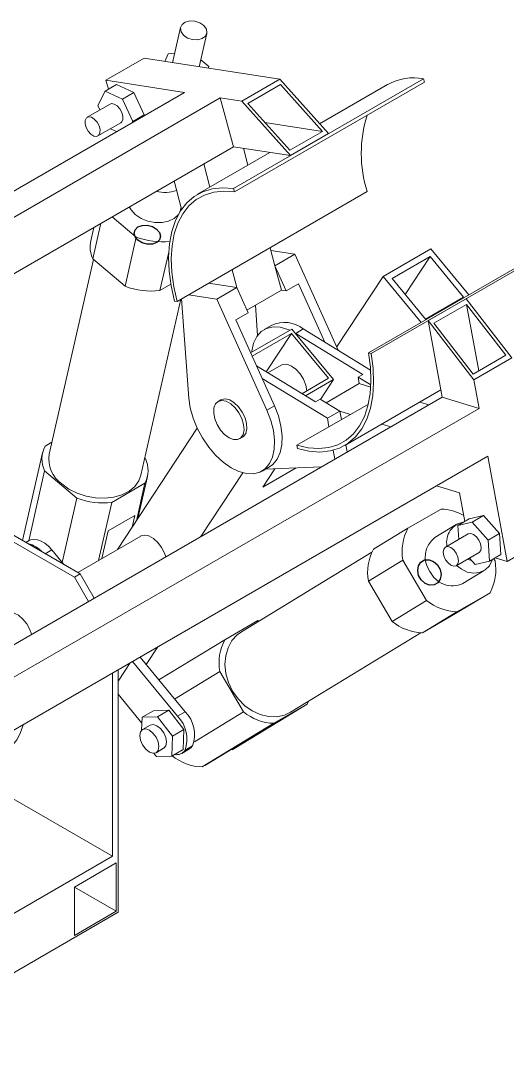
# Model space of a CAD drawing. Header units: millimetres. Extents: x 0 to 1189, y 0 to 841.
# Drawn here: x 873.63 to 891.71, y 655.35 to 694.2 of the extents above; entities that cross this region are included whole.
import ezdxf

# ---------------------------------------------------------------- set-up
doc = ezdxf.new("R2010")
doc.units = ezdxf.units.MM

msp = doc.modelspace()

# ---------------------------------------------------------------- linework, layer by layer
at = {"color": 7, "linetype": 'Continuous', "lineweight": 15}
for p, q in [((879.571, 693.955), (879.272, 692.644)), ((880.263, 692.49), (880.546, 693.733)), ((879.102, 692.976), (878.983, 692.689)), ((879.352, 692.992), (879.102, 692.976)), ((876.795, 691.992), (878.209, 692.808)), ((883.256, 692.027), (878.209, 692.808)), ((880.622, 692.496), (880.322, 692.749)), ((880.598, 692.438), (880.622, 692.496)), ((880.622, 692.496), (880.609, 692.437)), ((876.762, 691.59), (877.186, 691.835)), ((879.717, 691.54), (876.795, 691.992)), ((876.884, 691.66), (876.795, 691.992)), ((877.836, 691.537), (877.186, 691.835)), ((888.606, 692.048), (881.534, 687.966)), ((888.64, 691.921), (881.568, 687.839)), ((881.842, 691.211), (883.256, 692.027)), ((883.284, 691.828), (882.068, 691.126)), ((885.07, 690.007), (883.256, 692.027)), ((884.844, 690.091), (883.284, 691.828)), ((887.269, 691.835), (884.74, 690.375)), ((888.606, 692.048), (888.64, 691.921)), ((859.918, 680.11), (879.717, 691.54)), ((876.762, 691.59), (876.495, 691.056)), ((877.412, 691.292), (876.762, 691.59)), ((877.412, 691.292), (877.836, 691.537)), ((878.219, 690.705), (877.836, 691.537)), ((861.246, 679.904), (881.045, 691.334)), ((876.945, 691.104), (876.096, 690.614)), ((876.495, 691.056), (876.572, 690.889)), ((877.795, 690.46), (877.412, 691.292)), ((881.842, 691.211), (881.045, 691.334)), ((881.045, 691.334), (881.531, 689.52)), ((883.656, 689.191), (881.842, 691.211)), ((882.068, 691.126), (883.628, 689.389)), ((877.795, 690.46), (878.219, 690.705)), ((878.198, 690.663), (878.219, 690.705)), ((876.496, 689.921), (877.345, 690.411)), ((877.774, 690.418), (877.795, 690.46)), ((884.844, 690.091), (882.699, 690.424)), ((876.957, 690.187), (877.189, 690.081)), ((883.628, 689.389), (884.844, 690.091)), ((885.07, 690.007), (883.656, 689.191)), ((862.937, 678.786), (881.531, 689.52)), ((883.656, 689.191), (881.531, 689.52)), ((881.906, 689.462), (882.074, 688.836)), ((882.893, 689.309), (880.198, 687.753)), ((880.428, 688.883), (880.66, 688.019)), ((879.606, 687.2), (879.326, 688.247)), ((881.534, 687.966), (881.568, 687.839)), ((886.509, 687.852), (879.438, 683.77)), ((879.569, 687.184), (879.588, 687.268)), ((877.027, 686.92), (877.921, 686.164)), ((876.342, 686.524), (876.228, 686.022)), ((876.606, 686.677), (876.304, 685.351)), ((877.921, 686.164), (877.505, 684.336)), ((893.625, 685.944), (886.554, 681.862)), ((879.127, 685.605), (878.801, 684.174)), ((882.896, 685.766), (883.075, 685.099)), ((882.923, 685.666), (883.817, 685.528)), ((893.721, 685.915), (886.65, 681.833)), ((887.104, 684.704), (888.872, 685.725)), ((888.872, 685.725), (890.282, 684.014)), ((876.327, 685.332), (874.68, 678.093)), ((876.304, 685.351), (877.505, 684.336)), ((883.817, 685.528), (883.075, 685.099)), ((883.817, 685.528), (885.423, 681.959)), ((887.436, 684.618), (888.85, 685.435)), ((888.85, 685.435), (887.923, 684.027)), ((888.85, 685.435), (890.089, 683.932)), ((881.482, 684.95), (881.66, 684.283)), ((883.075, 685.099), (883.318, 684.192)), ((883.075, 685.099), (883.495, 684.165)), ((879.207, 684.409), (878.801, 684.174)), ((880.609, 684.446), (881.66, 684.283)), ((883.495, 684.165), (883.955, 684.43)), ((883.955, 684.43), (884.932, 682.26)), ((887.104, 684.704), (885.372, 682.073)), ((888.514, 682.994), (887.104, 684.704)), ((888.675, 683.115), (887.436, 684.618)), ((879.866, 684.017), (880.918, 683.854)), ((880.918, 683.854), (881.66, 684.283)), ((881.66, 684.283), (882.081, 683.348)), ((883.318, 684.192), (882.035, 683.452)), ((883.318, 684.192), (883.495, 684.165)), ((878.093, 677.316), (879.58, 683.851)), ((879.438, 683.77), (879.345, 683.784)), ((879.878, 680.176), (879.604, 683.866)), ((880.918, 683.854), (882.776, 679.727)), ((882.433, 682.509), (882.35, 683.634)), ((890.089, 683.932), (888.675, 683.115)), ((890.185, 683.874), (888.771, 683.057)), ((888.989, 682.961), (890.206, 683.663)), ((890.185, 683.874), (891.887, 681.678)), ((890.206, 683.663), (891.669, 681.775)), ((890.206, 683.663), (890.658, 681.191)), ((881.621, 683.083), (882.081, 683.348)), ((883.058, 679.89), (881.621, 683.083)), ((882.956, 682.888), (882.673, 682.725)), ((888.771, 683.057), (890.473, 680.862)), ((888.771, 683.057), (889.292, 680.214)), ((890.453, 681.072), (888.989, 682.961)), ((883.71, 682.745), (882.173, 681.857)), ((883.698, 682.582), (882.229, 681.734)), ((883.698, 682.582), (882.756, 681.152)), ((885.073, 680.914), (883.698, 682.582)), ((885.259, 680.866), (883.71, 682.745)), ((884.132, 682.748), (883.849, 682.585)), ((886.348, 681.058), (883.849, 682.585)), ((886.636, 681.218), (884.132, 682.748)), ((886.65, 681.833), (886.554, 681.862)), ((891.669, 681.775), (890.453, 681.072)), ((890.473, 680.862), (891.887, 681.678)), ((882.39, 681.376), (884.58, 680.037)), ((883.303, 681.404), (882.81, 681.119)), ((885.029, 679.427), (882.598, 680.912)), ((884.082, 680.342), (885.073, 680.914)), ((886.171, 680.956), (886.348, 681.058)), ((886.646, 680.666), (886.171, 680.956)), ((886.215, 680.718), (886.171, 680.956)), ((884.213, 680.262), (885.259, 680.866)), ((885.259, 680.866), (884.774, 680.129)), ((886.215, 680.718), (884.979, 680.004)), ((886.642, 680.588), (886.215, 680.718)), ((890.473, 680.862), (890.668, 679.795)), ((889.292, 680.214), (870.656, 669.455)), ((884.58, 680.037), (884.757, 680.14)), ((885.489, 679.692), (884.757, 680.14)), ((885.671, 678.418), (889.243, 680.48)), ((889.292, 680.214), (890.668, 679.795)), ((890.668, 679.795), (870.869, 668.366)), ((881.069, 680.114), (880.963, 680.053)), ((882.776, 679.727), (883.058, 679.89)), ((886.553, 679.959), (883.895, 678.425)), ((888.802, 679.931), (888.469, 680.033)), ((885.029, 679.427), (885.489, 679.692)), ((885.087, 679.113), (885.029, 679.427)), ((885.547, 679.378), (885.489, 679.692)), ((885.883, 679.572), (885.489, 679.692)), ((880.188, 679.059), (877.221, 674.551)), ((887.388, 679.115), (887.055, 679.216)), ((881.763, 678.668), (881.869, 678.729)), ((874.782, 678.542), (874.53, 678.397)), ((883.895, 678.425), (883.918, 678.3)), ((885.307, 677.913), (885.246, 678.242)), ((885.766, 678.178), (885.718, 678.444)), ((890.994, 678.018), (871.195, 666.588)), ((874.436, 678.148), (873.693, 674.881)), ((878.237, 677.95), (878.259, 677.931)), ((890.994, 678.018), (891.71, 674.108)), ((874.513, 677.477), (873.92, 674.87)), ((874.513, 677.477), (875.714, 676.462)), ((881.882, 677.402), (880.327, 675.038)), ((882.598, 677.466), (882.881, 677.629)), ((883.865, 677.584), (882.628, 676.87)), ((883.075, 677.549), (882.628, 676.87)), ((882.715, 677.533), (884.809, 677.626)), ((878.242, 677.012), (877.01, 676.3)), ((878.242, 677.012), (877.926, 675.623)), ((877.983, 675.709), (878.336, 677.261)), ((889.09, 676.919), (889.943, 676.66)), ((889.943, 676.66), (890.138, 675.597)), ((875.714, 676.462), (875.169, 674.067)), ((877.01, 676.3), (876.519, 674.146)), ((871.38, 675.971), (875.623, 673.522)), ((871.592, 676.093), (875.835, 673.644)), ((889.253, 676.052), (888.02, 675.34)), ((877.865, 675.817), (876.875, 675.245)), ((877.765, 675.378), (877.865, 675.817)), ((889.818, 675.479), (889.029, 674.999)), ((889.877, 675.447), (890.301, 675.692)), ((890.414, 675.566), (889.877, 675.447)), ((890.838, 675.811), (890.301, 675.692)), ((890.414, 675.566), (890.838, 675.811)), ((891.004, 674.903), (890.414, 675.566)), ((891.429, 675.148), (890.838, 675.811)), ((876.875, 675.245), (876.641, 674.216)), ((888.02, 675.34), (886.738, 674.56)), ((890.267, 675.13), (889.419, 674.64)), ((889.877, 675.447), (889.913, 674.925)), ((891.004, 674.903), (891.429, 675.148)), ((891.482, 674.365), (891.429, 675.148)), ((873.942, 674.883), (873.815, 674.81)), ((878.087, 675.051), (875.742, 673.698)), ((891.058, 674.121), (891.004, 674.903)), ((891.71, 674.108), (893.124, 674.925)), ((875.229, 673.994), (874.783, 674.535)), ((886.681, 674.448), (881.831, 671.496)), ((889.819, 673.947), (890.667, 674.437)), ((891.058, 674.121), (891.482, 674.365)), ((887.834, 674.161), (886.552, 673.38)), ((887.834, 674.161), (888.717, 672.658)), ((890.314, 674.233), (890.521, 674.001)), ((890.521, 674.001), (891.058, 674.121)), ((891.214, 674.211), (891.263, 674.128)), ((891.269, 674.242), (891.71, 674.108)), ((875.623, 673.522), (875.835, 673.644)), ((876.142, 672.622), (875.623, 673.522)), ((875.835, 673.644), (876.354, 672.745)), ((890.069, 673.29), (890.858, 673.771)), ((886.552, 673.38), (887.435, 671.877)), ((891.077, 672.948), (889.794, 672.168)), ((891.077, 672.948), (889.844, 672.237)), ((888.717, 672.658), (887.435, 671.877)), ((889.844, 672.237), (888.561, 671.456)), ((889.794, 672.168), (888.561, 671.456)), ((882.446, 671.908), (881.213, 671.197)), ((882.507, 671.907), (882.446, 671.908)), ((881.213, 671.197), (878.763, 669.706)), ((883.651, 668.506), (888.501, 671.458)), ((878.721, 670.933), (878.29, 670.279)), ((879.738, 668.523), (878.064, 670.554)), ((877.696, 670.341), (877.249, 669.663)), ((877.249, 670.083), (877.249, 661.07)), ((879.455, 668.36), (877.781, 670.391)), ((877.037, 669.961), (877.037, 663.152)), ((881.027, 670.018), (879.348, 668.996)), ((881.027, 670.018), (881.91, 668.514)), ((878.129, 668.104), (877.249, 669.172)), ((884.27, 668.805), (884.326, 668.917)), ((878.56, 668.561), (878.135, 668.316)), ((879.136, 668.582), (878.56, 668.561)), ((879.136, 668.582), (878.712, 668.338)), ((879.69, 667.863), (879.136, 668.582)), ((879.455, 668.36), (879.738, 668.523)), ((881.91, 668.514), (880.08, 667.4)), ((884.27, 668.805), (881.606, 667.183)), ((884.27, 668.805), (883.037, 668.093)), ((878.135, 668.316), (878.121, 667.839)), ((878.712, 668.338), (878.135, 668.316)), ((879.266, 667.618), (878.712, 668.338)), ((883.037, 668.093), (880.373, 666.472)), ((881.484, 667.113), (883.359, 668.254)), ((883.359, 668.254), (882.369, 667.683)), ((878.44, 668.03), (878.157, 667.866)), ((879.69, 667.863), (879.266, 667.618)), ((879.668, 667.122), (879.69, 667.863)), ((879.244, 666.877), (879.266, 667.618)), ((882.369, 667.683), (880.494, 666.542)), ((878.574, 666.977), (878.667, 666.856)), ((878.657, 667), (878.939, 667.164)), ((879.668, 667.122), (879.244, 666.877)), ((879.614, 666.976), (879.897, 667.139)), ((879.733, 667.09), (880.016, 667.253)), ((881.471, 667.136), (881.484, 667.113)), ((881.606, 667.183), (881.484, 667.113)), ((878.667, 666.856), (879.244, 666.877)), ((880.494, 666.542), (880.373, 666.472)), ((871.641, 666.267), (877.037, 663.152)), ((877.037, 663.152), (867.562, 657.682)), ((877.178, 662.907), (875.623, 662.009)), ((877.178, 661.11), (877.178, 662.907)), ((875.623, 662.009), (875.623, 660.212)), ((877.178, 661.11), (875.623, 662.008)), ((875.623, 660.212), (877.178, 661.11)), ((867.35, 655.355), (877.249, 661.07))]:
    msp.add_line(p, q, dxfattribs=at)
at = {"color": 8, "linetype": 'Continuous', "lineweight": 15}
msp.add_line((874.783, 674.535), (874.537, 674.393), dxfattribs=at)
at = {"color": 7, "linetype": 'Continuous', "lineweight": 15, "flags": 128}
for points in [[(880.495, 693.63), (880.373, 693.538), (880.204, 693.492), (880.012, 693.5), (879.828, 693.56), (879.678, 693.664), (879.587, 693.795), (879.567, 693.934), (879.622, 694.059), (879.743, 694.151), (879.913, 694.196), (880.104, 694.188), (880.289, 694.128), (880.438, 694.024), (880.53, 693.893), (880.55, 693.755), (880.495, 693.63)], [(877.42, 690.525), (877.424, 690.65), (877.385, 690.792), (877.309, 690.928), (877.209, 691.039), (877.099, 691.107), (876.995, 691.121), (876.945, 691.104)], [(876.572, 690.035), (876.575, 690.16), (876.536, 690.302), (876.461, 690.438), (876.36, 690.549), (876.25, 690.617), (876.147, 690.631), (876.066, 690.591), (876.021, 690.501), (876.017, 690.375), (876.056, 690.234), (876.132, 690.097), (876.232, 689.987), (876.343, 689.919), (876.446, 689.904), (876.526, 689.945), (876.572, 690.035)], [(877.345, 690.411), (877.375, 690.435), (877.42, 690.525)], [(879.345, 683.784), (879.218, 684.349), (879.143, 684.897), (879.121, 685.422), (879.153, 685.915), (879.238, 686.369), (879.375, 686.777), (879.562, 687.134), (879.796, 687.435), (880.074, 687.674), (880.392, 687.849), (880.745, 687.957), (881.127, 687.996), (881.534, 687.966)], [(879.438, 683.77), (879.314, 684.319), (879.241, 684.853), (879.22, 685.363), (879.251, 685.843), (879.334, 686.285), (879.467, 686.682), (879.649, 687.03), (879.877, 687.322), (880.148, 687.555), (880.457, 687.725), (880.8, 687.83), (881.172, 687.868), (881.568, 687.839)], [(877.66, 687.285), (877.727, 687.17), (877.886, 686.998)], [(879.542, 687.102), (879.564, 687.166), (879.569, 687.184)], [(877.886, 686.998), (878.099, 686.856), (878.347, 686.755), (878.614, 686.702), (878.88, 686.701), (879.124, 686.753), (879.329, 686.853), (879.479, 686.994), (879.48, 686.995)], [(883.633, 682.7), (883.557, 682.733), (883.274, 682.814), (883.008, 682.827), (882.769, 682.771), (882.564, 682.649), (882.401, 682.463), (882.285, 682.22), (882.219, 681.929), (882.214, 681.881)], [(883.895, 678.425), (884.309, 678.33), (884.705, 678.302), (885.076, 678.341), (885.419, 678.448), (885.727, 678.619), (885.997, 678.853), (886.224, 679.147), (886.405, 679.495), (886.537, 679.894), (886.619, 680.336), (886.649, 680.817), (886.627, 681.328), (886.554, 681.862)], [(883.918, 678.3), (884.343, 678.203), (884.75, 678.174), (885.132, 678.215), (885.484, 678.324), (885.801, 678.5), (886.078, 678.741), (886.311, 679.042), (886.497, 679.401), (886.633, 679.81), (886.718, 680.265), (886.748, 680.759), (886.726, 681.284), (886.65, 681.833)], [(884.266, 680.448), (884.266, 680.448), (884.225, 680.661), (884.138, 680.878), (884.012, 681.08), (883.859, 681.25), (883.692, 681.371), (883.525, 681.434), (883.375, 681.433), (883.303, 681.404)], [(882.776, 679.727), (882.921, 679.35), (883.018, 678.976), (883.063, 678.617), (883.054, 678.284), (882.992, 677.99), (882.88, 677.744), (882.72, 677.553), (882.518, 677.426), (882.281, 677.365), (882.017, 677.373), (881.735, 677.45), (881.444, 677.592), (881.153, 677.796), (880.873, 678.054), (880.613, 678.358), (880.382, 678.698), (880.187, 679.062), (880.035, 679.438), (879.931, 679.813), (879.878, 680.176)], [(881.069, 680.114), (881.094, 680.127), (881.235, 680.151), (881.397, 680.111), (881.566, 680.009), (881.726, 679.855), (881.863, 679.662), (881.965, 679.448), (882.023, 679.232), (882.032, 679.033), (881.99, 678.868), (881.903, 678.752), (881.869, 678.729)], [(880.867, 679.962), (880.97, 680.057), (881.107, 680.091), (881.267, 680.059), (881.436, 679.966), (881.598, 679.819), (881.739, 679.631), (881.847, 679.419), (881.911, 679.202), (881.927, 678.999), (881.893, 678.828), (881.812, 678.704), (881.691, 678.639), (881.54, 678.638), (881.374, 678.701), (881.207, 678.822), (881.053, 678.992), (880.927, 679.194), (880.84, 679.411), (880.799, 679.624), (880.809, 679.813), (880.867, 679.962)], [(882.881, 677.629), (883.003, 677.717), (883.163, 677.907), (883.275, 678.153), (883.337, 678.448), (883.345, 678.78), (883.301, 679.139), (883.204, 679.514), (883.058, 679.89)], [(875.149, 676.99), (875.417, 676.799), (875.724, 676.646), (876.059, 676.536), (876.407, 676.474), (876.755, 676.462), (877.087, 676.501), (877.39, 676.589), (877.653, 676.723), (877.863, 676.897), (878.013, 677.104), (878.093, 677.316)], [(878.087, 675.051), (878.093, 675.055), (878.231, 675.088), (878.391, 675.057), (878.559, 674.964), (878.722, 674.816), (878.863, 674.628), (878.971, 674.416), (879.016, 674.282)], [(890.667, 674.437), (890.67, 674.439), (890.73, 674.511), (890.75, 674.625), (890.727, 674.763), (890.665, 674.904), (890.572, 675.027), (890.464, 675.112), (890.356, 675.148), (890.265, 675.129), (890.265, 675.129)], [(873.942, 674.883), (874, 674.909), (874.116, 674.93), (874.245, 674.915), (874.381, 674.865), (874.52, 674.783), (874.655, 674.672), (874.783, 674.535)], [(889.416, 674.639), (889.356, 674.566), (889.336, 674.453), (889.359, 674.315), (889.422, 674.174), (889.514, 674.051), (889.623, 673.965), (889.731, 673.929), (889.822, 673.949), (889.882, 674.021), (889.902, 674.135), (889.879, 674.273), (889.816, 674.414), (889.724, 674.537), (889.615, 674.623), (889.507, 674.658), (889.416, 674.639)], [(889.835, 673.957), (889.997, 673.828), (890.225, 673.716), (890.462, 673.672), (890.69, 673.698), (890.892, 673.793), (891.052, 673.949), (891.159, 674.156), (891.169, 674.184)], [(890.236, 674.188), (890.267, 674.176), (890.389, 674.149)], [(874.031, 671.404), (873.969, 671.578), (873.854, 671.787), (873.708, 671.969), (873.544, 672.107), (873.375, 672.19), (873.219, 672.209), (873.101, 672.173)], [(881.831, 671.496), (881.677, 671.384), (881.48, 671.167), (881.334, 670.903), (881.246, 670.602), (881.219, 670.276), (881.254, 669.939), (881.351, 669.605), (881.504, 669.286)], [(881.504, 669.286), (881.708, 668.997), (881.954, 668.749), (882.232, 668.553), (882.531, 668.415), (882.839, 668.343), (883.143, 668.338), (883.43, 668.401), (883.651, 668.506)], [(878.76, 667.229), (878.733, 667.401), (878.657, 667.578), (878.542, 667.732), (878.407, 667.842), (878.271, 667.889), (878.157, 667.866), (878.08, 667.778), (878.053, 667.637), (878.08, 667.466), (878.157, 667.289), (878.271, 667.134), (878.407, 667.025), (878.542, 666.978), (878.657, 667), (878.733, 667.089), (878.76, 667.229)], [(878.939, 667.164), (878.94, 667.164), (879.016, 667.252), (879.043, 667.393), (879.016, 667.564), (878.94, 667.741), (878.825, 667.896), (878.69, 668.005), (878.554, 668.052), (878.44, 668.03)], [(880.016, 667.253), (879.938, 667.167), (879.897, 667.139)]]:
    msp.add_lwpolyline(points, dxfattribs=at)
at = {"color": 7, "linetype": 'Continuous', "flags": 128}
for points in [[(878.681, 685.963), (878.521, 685.905), (878.332, 685.9), (878.143, 685.948), (877.983, 686.043), (877.875, 686.169), (877.837, 686.307), (877.874, 686.438), (877.981, 686.539), (878.141, 686.597), (878.33, 686.602), (878.519, 686.554), (878.679, 686.46), (878.786, 686.334), (878.824, 686.195), (878.787, 686.065), (878.681, 685.963)], [(888.415, 673.95), (888.506, 674.087), (888.644, 674.165), (888.81, 674.172), (888.977, 674.108), (889.12, 673.982), (889.218, 673.813), (889.255, 673.627), (889.226, 673.452), (889.135, 673.315), (888.996, 673.237), (888.83, 673.23), (888.663, 673.294), (888.52, 673.42), (888.422, 673.589), (888.385, 673.775), (888.415, 673.95)]]:
    msp.add_lwpolyline(points, dxfattribs=at)
at = {"color": 7, "linetype": 'Continuous', "lineweight": 15}
for centre, radius, start, end in [((888.235, 690.08), 2.003, 79.3301, 118.8135), ((890.961, 689.271), 4.674, 162.3095, 197.6823), ((878.996, 689.066), 1.248, 254.4823, 289.8954), ((877.267, 685.801), 1.062, 168.0093, 205.0714), ((878.907, 688.787), 2.802, 249.3974, 275.2562), ((878.489, 686.95), 2.794, 249.3748, 276.4044), ((883.431, 681.865), 1.128, 51.564, 114.9022), ((875.435, 677.92), 1.023, 152.2369, 205.6425), ((875.819, 677.926), 1.152, 171.6963, 234.386), ((877.337, 677.489), 1.023, 332.237, 25.6424), ((876.698, 679.076), 2.794, 249.3751, 276.4041), ((889.213, 674.265), 1.788, 60.3399, 88.7017), ((890.233, 674.815), 0.771, 100.202, 190.6014), ((889.645, 674.48), 1.839, 152.0931, 189.9695), ((873.726, 673.862), 0.917, 40.7047, 79.3007), ((889.581, 674.272), 0.913, 127.2382, 215.8955), ((888.363, 673.699), 1.839, 152.0936, 189.97), ((889.452, 673.809), 1.839, 332.0942, 9.9693), ((889.678, 674.127), 0.923, 205.0253, 295.0257), ((889.905, 674.115), 1.88, 230.8363, 268.1554), ((888.622, 673.335), 1.88, 230.8367, 268.1557), ((882.838, 670.336), 1.839, 152.0926, 189.97), ((878.881, 667.67), 1.209, 339.8484, 44.8703), ((883.097, 669.972), 1.88, 230.8363, 268.1558), ((878.598, 667.507), 1.209, 339.8484, 44.8703), ((872.22, 668.335), 1.518, 302.6172, 348.8088), ((879.428, 667.294), 0.367, 257.0159, 326.2798), ((880.433, 668.35), 1.88, 230.8366, 268.1555)]:
    msp.add_arc(centre, radius, start, end, dxfattribs=at)

doc.saveas('drawing.dxf')
